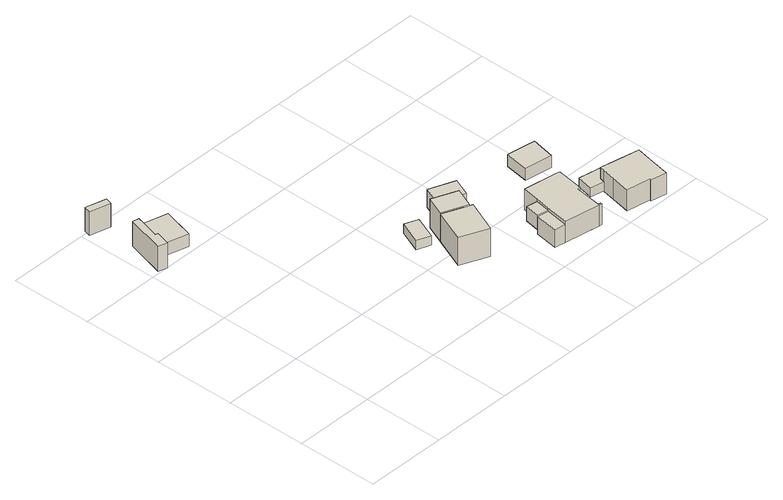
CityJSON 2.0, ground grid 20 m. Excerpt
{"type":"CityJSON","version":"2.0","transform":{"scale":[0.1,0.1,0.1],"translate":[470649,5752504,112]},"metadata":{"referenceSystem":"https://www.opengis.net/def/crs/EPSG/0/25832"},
"CityObjects":{
"building1":{"type":"Building","attributes":{"Gemeindeschluessel":"05711000","BezugspunktDach":"2000","function":"51009_1610","measuredHeight":6.57},"address":[{"country":"Germany"}],"geometry":[{"type":"Solid","lod":"1","boundaries":[[[[0,1,2,3,4,5]],[[6,7,8,9,10,11]],[[6,11,5,4]],[[7,6,4,3]],[[8,7,3,2]],[[9,8,2,1]],[[10,9,1,0]],[[11,10,0,5]]]]}]},
"building2":{"type":"Building","attributes":{"Gemeindeschluessel":"05711000","BezugspunktDach":"2000","function":"51009_1610","measuredHeight":7.39},"address":[{"country":"Germany"}],"geometry":[{"type":"Solid","lod":"1","boundaries":[[[[12,13,14,15]],[[16,17,18,19]],[[16,19,15,14]],[[17,16,14,13]],[[18,17,13,12]],[[19,18,12,15]]]]}]},
"building3":{"type":"Building","attributes":{"Gemeindeschluessel":"05711000","BezugspunktDach":"2000","function":"31001_2460","measuredHeight":3.32},"address":[{"country":"Germany","locality":"Bielefeld","thoroughfareNumber":"44","thoroughfareName":"Alte Paderborner Landstraße"}],"geometry":[{"type":"Solid","lod":"1","boundaries":[[[[20,21,22,23,24,25,26]],[[27,28,29,30,31,32,33]],[[27,33,26,25]],[[28,27,25,24]],[[29,28,24,23]],[[30,29,23,22]],[[31,30,22,21]],[[32,31,21,20]],[[33,32,20,26]]]]}]},
"building4":{"type":"Building","attributes":{"Gemeindeschluessel":"05711000","BezugspunktDach":"2000","function":"31001_2460","measuredHeight":2.47},"address":[{"country":"Germany","locality":"Bielefeld","thoroughfareNumber":"42","thoroughfareName":"Alte Paderborner Landstraße"}],"geometry":[{"type":"Solid","lod":"1","boundaries":[[[[34,35,36,37]],[[38,39,40,41]],[[38,41,37,36]],[[39,38,36,35]],[[40,39,35,34]],[[41,40,34,37]]]]}]},
"building5":{"type":"Building","attributes":{"Gemeindeschluessel":"05711000","function":"31001_1010"},"address":[{"country":"Germany","locality":"Bielefeld","thoroughfareNumber":"42","thoroughfareName":"Alte Paderborner Landstraße"}],"children":["building5-1","building5-2"]},
"building5-1":{"type":"BuildingPart","attributes":{"BezugspunktDach":"2000","measuredHeight":9.03},"parents":["building5"],"geometry":[{"type":"Solid","lod":"1","boundaries":[[[[42,43,44,45]],[[46,47,48,49]],[[46,49,45,44]],[[47,46,44,43]],[[48,47,43,42]],[[49,48,42,45]]]]}]},
"building5-2":{"type":"BuildingPart","attributes":{"BezugspunktDach":"2000","measuredHeight":9.09},"parents":["building5"],"geometry":[{"type":"Solid","lod":"1","boundaries":[[[[50,51,52,53]],[[54,48,55,56]],[[54,56,53,52]],[[48,54,52,51]],[[55,48,51,50]],[[56,55,50,53]]]]}]},
"building6":{"type":"Building","attributes":{"Gemeindeschluessel":"05711000","BezugspunktDach":"2000","function":"31001_9998","measuredHeight":6.24},"address":[{"country":"Germany","locality":"Bielefeld","thoroughfareNumber":"42","thoroughfareName":"Alte Paderborner Landstraße"}],"geometry":[{"type":"Solid","lod":"1","boundaries":[[[[57,58,59,60]],[[61,62,63,64]],[[61,64,60,59]],[[62,61,59,58]],[[63,62,58,57]],[[64,63,57,60]]]]}]},
"building7":{"type":"Building","attributes":{"Gemeindeschluessel":"05711000","BezugspunktDach":"2000","function":"51009_1610","measuredHeight":4.09},"address":[{"country":"Germany"}],"geometry":[{"type":"Solid","lod":"1","boundaries":[[[[65,66,67,68]],[[69,70,71,72]],[[69,72,68,67]],[[70,69,67,66]],[[71,70,66,65]],[[72,71,65,68]]]]}]},
"building8":{"type":"Building","attributes":{"Gemeindeschluessel":"05711000","function":"31001_1010"},"address":[{"country":"Germany","locality":"Bielefeld","thoroughfareNumber":"40","thoroughfareName":"Alte Paderborner Landstraße"}],"children":["building8-1","building8-2","building8-3"]},
"building8-1":{"type":"BuildingPart","attributes":{"BezugspunktDach":"2000","measuredHeight":6.38},"parents":["building8"],"geometry":[{"type":"Solid","lod":"1","boundaries":[[[[73,74,75,76,77,78,79,80,81,82,83,84]],[[85,86,87,88,89,90,91,92,93,94,95,96]],[[85,96,84,83]],[[86,85,83,82]],[[87,86,82,81]],[[88,87,81,80]],[[89,88,80,79]],[[90,89,79,78]],[[91,90,78,77]],[[92,91,77,76]],[[93,92,76,75]],[[94,93,75,74]],[[95,94,74,73]],[[96,95,73,84]]]]}]},
"building8-2":{"type":"BuildingPart","attributes":{"BezugspunktDach":"2000","measuredHeight":4.57},"parents":["building8"],"geometry":[{"type":"Solid","lod":"1","boundaries":[[[[97,98,99,100]],[[91,101,102,92]],[[91,92,100,99]],[[101,91,99,98]],[[102,101,98,97]],[[92,102,97,100]]]]}]},
"building8-3":{"type":"BuildingPart","attributes":{"BezugspunktDach":"2000","measuredHeight":3.33},"address":[{"country":"Germany","locality":"Bielefeld","thoroughfareNumber":"40","thoroughfareName":"Alte Paderborner Landstraße"}],"parents":["building8"],"geometry":[{"type":"Solid","lod":"1","boundaries":[[[[103,104,105,106]],[[107,108,109,110]],[[107,110,106,105]],[[108,107,105,104]],[[109,108,104,103]],[[110,109,103,106]]]]}]},
"building9":{"type":"Building","attributes":{"Gemeindeschluessel":"05711000","BezugspunktDach":"2000","function":"51009_1611","measuredHeight":2.42},"address":[{"country":"Germany"}],"geometry":[{"type":"Solid","lod":"1","boundaries":[[[[111,112,113,114,115,116]],[[117,118,119,120,121,122]],[[117,122,116,115]],[[118,117,115,114]],[[119,118,114,113]],[[120,119,113,112]],[[121,120,112,111]],[[122,121,111,116]]]]}]},
"building10":{"type":"Building","attributes":{"Gemeindeschluessel":"05711000","BezugspunktDach":"2000","function":"31001_2460","measuredHeight":3.1},"address":[{"country":"Germany","locality":"Bielefeld","thoroughfareNumber":"40","thoroughfareName":"Alte Paderborner Landstraße"}],"geometry":[{"type":"Solid","lod":"1","boundaries":[[[[123,124,125,126]],[[127,128,129,130]],[[127,130,126,125]],[[128,127,125,124]],[[129,128,124,123]],[[130,129,123,126]]]]}]},
"building11":{"type":"Building","attributes":{"Gemeindeschluessel":"05711000","BezugspunktDach":"2000","function":"31001_1010","measuredHeight":7.38},"address":[{"country":"Germany","locality":"Bielefeld","thoroughfareNumber":"38b","thoroughfareName":"Alte Paderborner Landstraße"}],"geometry":[{"type":"Solid","lod":"1","boundaries":[[[[131,132,133,134,135,136,137,138,139,140]],[[141,142,143,144,145,146,147,148,149,150]],[[141,150,140,139]],[[142,141,139,138]],[[143,142,138,137]],[[144,143,137,136]],[[145,144,136,135]],[[146,145,135,134]],[[147,146,134,133]],[[148,147,133,132]],[[149,148,132,131]],[[150,149,131,140]]]]}]}
},
"vertices":[
[41,631,80],[57,691,80],[41,695,80],[15,599,80],[37,593,80],[47,629,80],[37,593,15],[15,599,15],[41,695,15],[57,691,15],[41,631,15],[47,629,15],
[11,800,78],[6,783,78],[57,770,78],[62,786,78],[57,770,16],[6,783,16],[11,800,16],[62,786,16],
[85,702,47],[62,709,47],[57,691,47],[41,631,47],[47,629,47],[120,609,47],[141,687,47],[120,609,14],[47,629,14],[41,631,14],[57,691,14],[62,709,14],[85,702,14],[141,687,14],
[457,320,32],[434,263,32],[467,250,32],[490,307,32],[467,250,8],[434,263,8],[457,320,8],[490,307,8],
[488,244,81],[454,164,81],[522,136,81],[556,216,81],[522,136,8],[454,164,8],[488,244,8],[556,216,8],
[507,291,84],[488,244,84],[548,219,84],[568,266,84],[548,219,8],[507,291,8],[568,266,8],
[554,343,54],[537,299,54],[599,274,54],[617,318,54],[599,274,7],[537,299,7],[554,343,7],[617,318,7],
[648,151,57],[641,114,57],[669,110,57],[675,147,57],[669,110,20],[641,114,20],[648,151,20],[675,147,20],
[767,176,63],[682,189,63],[675,147,63],[669,110,63],[660,53,63],[747,39,63],[754,38,63],[754,42,63],[748,43,63],[757,109,63],[764,108,63],[774,174,63],[764,108,9],[757,109,9],[748,43,9],[754,42,9],[754,38,9],[747,39,9],[660,53,9],[669,110,9],[675,147,9],[682,189,9],[767,176,9],[774,174,9],
[641,114,55],[632,57,55],[660,53,55],[669,110,55],[632,57,9],[641,114,9],
[757,109,54],[748,43,54],[754,42,54],[764,108,54],[754,42,21],[748,43,21],[757,109,21],[764,108,21],
[806,150,41],[798,110,41],[831,103,41],[834,116,41],[871,108,41],[877,138,41],[871,108,17],[834,116,17],[831,103,17],[798,110,17],[806,150,17],[877,138,17],
[766,313,39],[757,254,39],[824,244,39],[836,302,39],[824,244,8],[757,254,8],[766,313,8],[836,302,8],
[930,97,71],[871,108,71],[834,116,71],[831,103,71],[825,71,71],[816,25,71],[874,14,71],[874,11,71],[912,3,71],[921,51,71],[912,3,16],[874,11,16],[874,14,16],[816,25,16],[825,71,16],[831,103,16],[834,116,16],[871,108,16],[930,97,16],[921,51,16]
]}
